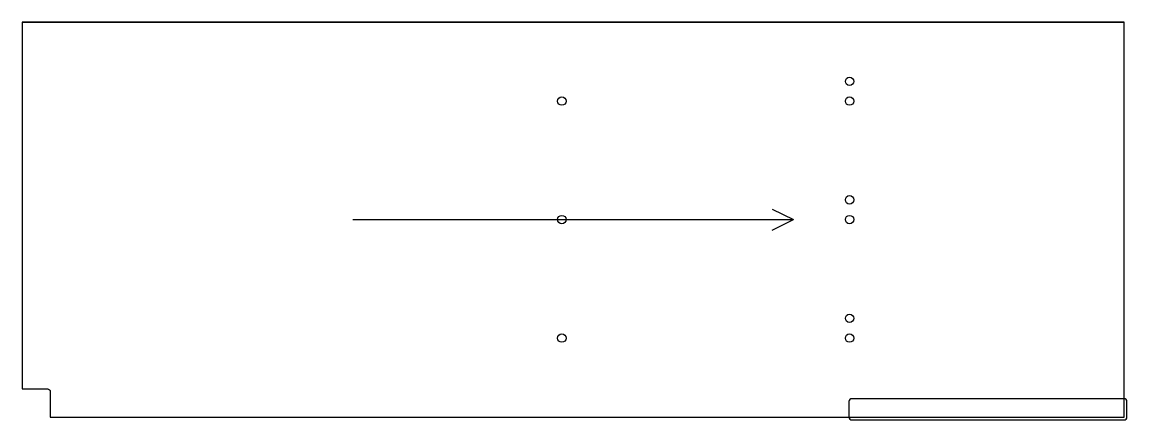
# Model space of a CAD drawing. Header units: millimetres. Extents: x 0 to 783, y -2 to 280.
import ezdxf

# ---------------------------------------------------------------- set-up
doc = ezdxf.new("R2010")
doc.units = ezdxf.units.MM
for name, color, linetype in [('A_SIDE_GROOVE_9.5', 7, 'Continuous'), ('A_SIDE_HOLES_12', 7, 'Continuous'), ('B_SIDE_GROOVE_9.5', 7, 'Continuous'), ('B_SIDE_HOLES_12', 7, 'Continuous'), ('EDGE_BANDING', 7, 'Continuous'), ('GRAIN_DIRECTION', 3, 'Continuous'), ('OUTSIDE_THROUGH', 7, 'Continuous')]:
    doc.layers.add(name, color=color, linetype=linetype)

msp = doc.modelspace()

# ---------------------------------------------------------------- linework, layer by layer
at = {"layer": 'A_SIDE_GROOVE_9.5'}
msp.add_lwpolyline([(588, -2.01), (781.01, -2.01, 0.414214), (783.01, -0.01), (783.01, 11, 0.414214), (781.01, 13), (588, 13, 0.414214), (586, 11), (586, -0.01, 0.414214)], format="xyb", close=True, dxfattribs=at)
at = {"layer": 'A_SIDE_HOLES_12'}
for centre in [(586.5, 238), (586.5, 154), (586.5, 70)]:
    msp.add_circle(centre, 3, dxfattribs=at)
at = {"layer": 'B_SIDE_GROOVE_9.5'}
msp.add_lwpolyline([(588, -2.01), (781.01, -2.01, 0.414214), (783.01, -0.01), (783.01, 11, 0.414214), (781.01, 13), (588, 13, 0.414214), (586, 11), (586, -0.01, 0.414214)], format="xyb", close=True, dxfattribs=at)
at = {"layer": 'B_SIDE_HOLES_12'}
for centre in [(382.5, 224), (586.5, 224), (382.5, 140), (586.5, 140), (382.5, 56), (586.5, 56)]:
    msp.add_circle(centre, 3, dxfattribs=at)
at = {"layer": 'EDGE_BANDING'}
for p, q in [((0, 280), (781, 280)), ((781, 0), (781, 280)), ((20, 0), (781, 0))]:
    msp.add_line(p, q, dxfattribs=at)
at = {"layer": 'GRAIN_DIRECTION'}
for p in [(531.7, 147.5), (234.3, 140), (531.7, 132.5)]:
    msp.add_line(p, (546.7, 140), dxfattribs=at)
at = {"layer": 'OUTSIDE_THROUGH'}
msp.add_lwpolyline([(20, 18), (20, 0), (781, 0), (781, 280), (0, 280), (0, 20), (18, 20, -0.414214)], format="xyb", close=True, dxfattribs=at)

doc.saveas('drawing.dxf')
